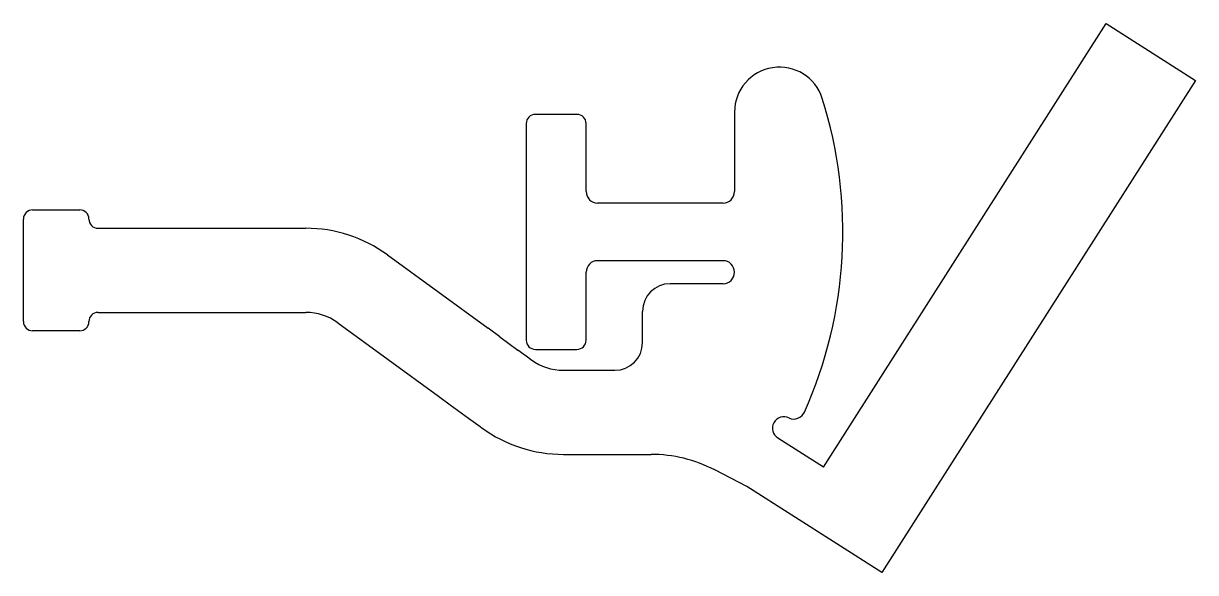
# Model space of a CAD drawing. Header units: millimetres. Extents: x -13.1 to 37.8, y -14.8 to 9.
import ezdxf

# ---------------------------------------------------------------- set-up
doc = ezdxf.new("R2010")
doc.units = ezdxf.units.MM
doc.layers.add('AUX_FPCB_Unfold002_Sketch_Outline', color=7, linetype='CONTINUOUS')

msp = doc.modelspace()

# ---------------------------------------------------------------- linework, layer by layer
at = {"layer": 'AUX_FPCB_Unfold002_Sketch_Outline'}
for p, q in [((21.628, -10.209), (33.887, 9.044)), ((33.887, 9.044), (37.768, 6.573)), ((37.768, 6.573), (24.165, -14.788)), ((10.934, 5.098), (9.134, 5.098)), ((17.772, 5.198), (17.772, 1.748)), ((8.734, 4.698), (8.734, -4.702)), ((11.334, 1.748), (11.334, 4.698)), ((17.272, 1.248), (11.834, 1.248)), ((-13.07, -3.895), (-13.07, 0.555)), ((-12.67, 0.955), (-10.63, 0.955)), ((-9.83, 0.155), (-0.822, 0.155)), ((2.715, -0.998), (7.08, -4.184)), ((17.272, -1.252), (11.834, -1.252)), ((11.334, -4.702), (11.334, -1.752)), ((17.272, -2.252), (14.981, -2.252)), ((-9.83, -3.495), (-0.822, -3.495)), ((13.781, -4.809), (13.781, -3.452)), ((0.563, -3.947), (4.929, -7.132)), ((-10.63, -4.295), (-12.67, -4.295)), ((7.595, -4.559), (8.379, -5.132)), ((8.893, -5.507), (8.962, -5.557)), ((9.134, -5.102), (10.934, -5.102)), ((10.348, -6.009), (12.581, -6.009)), ((5.443, -7.508), (6.227, -8.08)), ((6.742, -8.455), (6.811, -8.506)), ((21.628, -10.209), (19.647, -8.948)), ((10.348, -9.659), (14.149, -9.659)), ((18.305, -11.056), (16.914, -10.334)), ((24.165, -14.788), (18.305, -11.056))]:
    msp.add_line(p, q, dxfattribs=at)
for points in [[(7.595, -4.559), (7.08, -4.184)], [(8.893, -5.507), (8.379, -5.132)], [(4.929, -7.132), (5.443, -7.508)], [(6.227, -8.08), (6.742, -8.455)]]:
    msp.add_lwpolyline(points, dxfattribs=at)
for centre, radius, start, end in [((19.72, 5.198), 1.949, 17.5434, -180), ((3.272, -0.002), 19.2, -24.0535, 17.5434), ((9.134, 4.698), 0.4, 90, 180), ((10.934, 4.698), 0.4, 0, 90), ((11.834, 1.748), 0.5, 180, -90), ((17.272, 1.748), 0.5, -90, 0), ((-12.67, 0.555), 0.4, 90, 180), ((-10.63, 0.555), 0.4, 0, 90), ((-9.83, 0.555), 0.4, 180, -90), ((-0.822, -5.845), 6, 53.8795, 90), ((11.834, -1.752), 0.5, 90, 180), ((17.272, -1.752), 0.5, -90, 90), ((14.981, -3.452), 1.2, 90, 180), ((-9.83, -3.895), 0.4, 90, 180), ((-0.822, -5.845), 2.35, 53.8795, 90), ((-12.67, -3.895), 0.4, -180, -90), ((-10.63, -3.895), 0.4, -90, 0), ((9.134, -4.702), 0.4, 180, -90), ((10.934, -4.702), 0.4, -90, 0), ((12.581, -4.809), 1.2, -90, 0), ((10.348, -3.659), 2.35, -126.1205, -90), ((19.916, -8.526), 0.5, 64.4144, -122.4876), ((20.348, -7.624), 0.5, -115.5856, -24.0535), ((10.348, -3.659), 6, -126.1205, -90), ((14.149, -15.659), 6, 62.5609, 90)]:
    msp.add_arc(centre, radius, start, end, dxfattribs=at)

doc.saveas('drawing.dxf')
